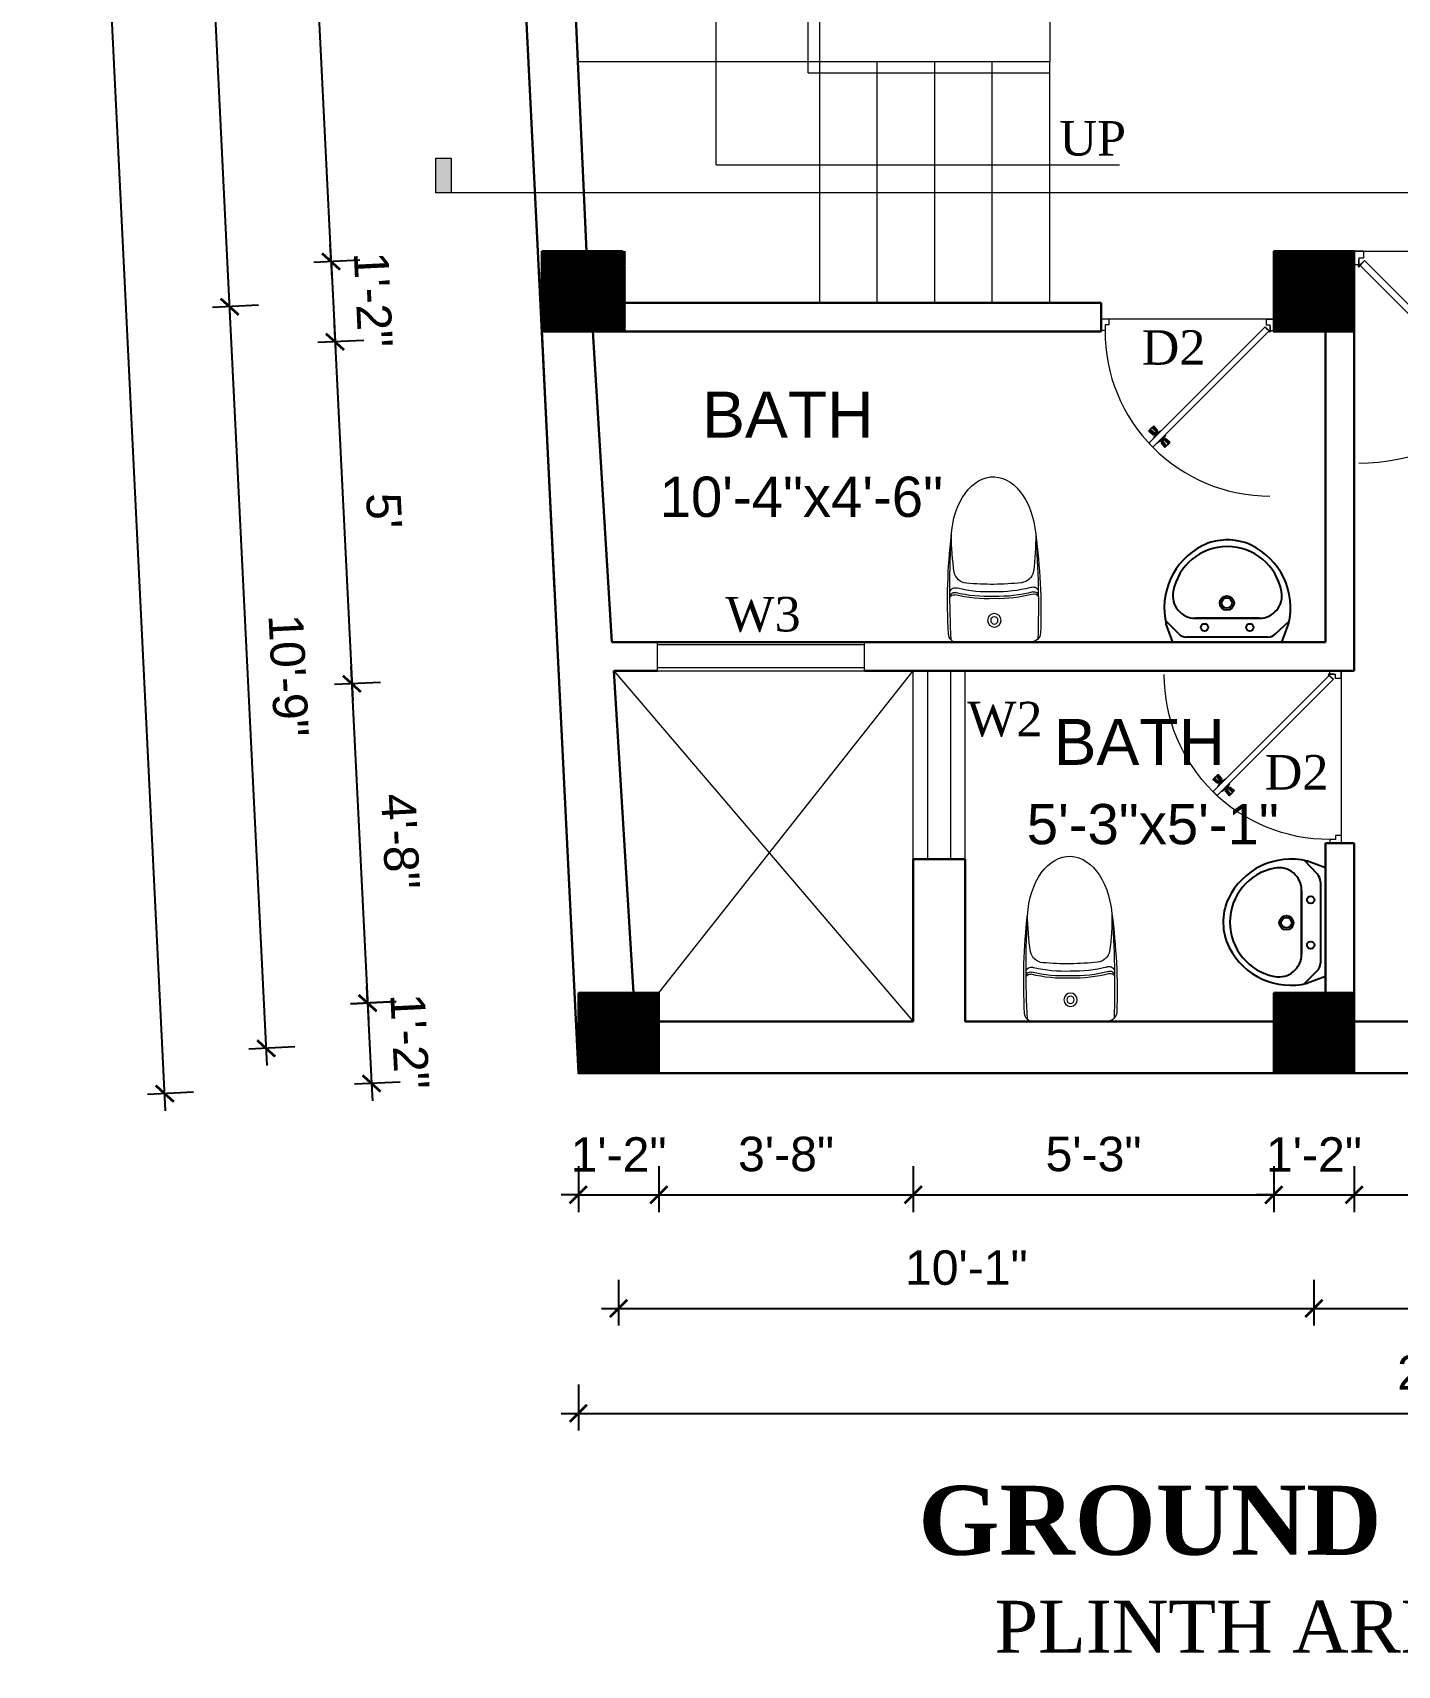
# Model space of a CAD drawing. Header units: inches. Extents: x -4737 to 13205, y 2479 to 13285.
# Drawn here: x -1151.1 to -913.8, y 10623.5 to 10907.5 of the extents above; entities that cross this region are included whole.
import ezdxf
from ezdxf.enums import TextEntityAlignment as Align

# ---------------------------------------------------------------- set-up
doc = ezdxf.new("R2010")
doc.units = ezdxf.units.IN
doc.header["$MEASUREMENT"] = 0
doc.linetypes.add('HIDDEN2', pattern=[0.1875, 0.125, -0.0625])
for name, color, linetype, lineweight in [('A-FURN', 9, 'Continuous', 5), ('Door', 205, 'Continuous', 13), ('hatch-.09', 8, 'Continuous', 9), ('Label', 7, 'Continuous', 13), ('ns_DIMS', 1, 'Continuous', 0), ('ns_DIMS @ 1', 1, 'Continuous', 0), ('ns_TEXT', 7, 'Continuous', 13), ('PUERTAS', 7, 'Continuous', 9), ('stair', 201, 'Continuous', 13), ('Text', 7, 'Continuous', 13), ('WALL', 12, 'Continuous', 30), ('wall2', 1, 'Continuous', 15), ('windoow', 4, 'Continuous', 5)]:
    doc.layers.add(name, color=color, linetype=linetype, lineweight=lineweight)
doc.layers.add('furniture', color=253, linetype='Continuous')
doc.styles.add('arial 1000', font='arial.ttf')
doc.styles.add('dim', font='arial.ttf', dxfattribs={"height": 7})
doc.styles.get("Standard").update_dxf_attribs({"font": 'arial.ttf'})
doc.styles.add('Tahoma', font='tahoma.ttf')
doc.dimstyles.new("1-8'", dxfattribs={"dimtxt": 6, "dimasz": 3, "dimexe": 3, "dimexo": 6, "dimgap": 4, "dimtad": 1, "dimdec": 0, "dimzin": 0, "dimdsep": 46, "dimlunit": 4, "dimtxsty": 'arial 1000', "dimblk": 'ARCHTICK', "dimcen": 8, "dimdle": 3, "dimclrt": 7, "dimazin": 0, "dimtfac": 1, "dimtdec": 0, "dimtix": 1, "dimtmove": 2, "dimatfit": 3, "dimfxl": 5, "dimfxlon": 1, "dimarcsym": 0})

# ---------------------------------------------------------------- blocks, each defined once
blk = doc.blocks.new('2ft6in')
at = {"layer": 'PUERTAS', "color": 2}
for p, q in [((0.84, 2.1), (21.02, 22.28)), ((21.71, 21.6), (1.47, 1.37)), ((18.33, 21.76), (18.31, 21.77)), ((21.71, 21.6), (21.02, 22.28)), ((21.18, 18.9), (21.2, 18.89)), ((0, 2), (0, 0)), ((0.6, 2), (0, 2)), ((1.33, 0), (0, 0)), ((0.6, 1.26), (0.6, 2.04)), ((0.67, 1.26), (0.6, 1.26)), ((0.67, 1.26), (0.67, 2.01)), ((0.67, 1), (0.67, 1.26)), ((1.33, 1), (0.67, 1)), ((1.31, 1.53), (0.79, 2.06)), ((1.36, 1.58), (0.81, 2.12)), ((1.36, 1.58), (1.31, 1.53)), ((1.47, 1.37), (1.31, 1.53)), ((1.33, 0), (1.33, 1)), ((28.67, 0), (28.67, 1)), ((28.67, 1), (29.33, 1)), ((28.67, 0), (30, 0)), ((29.33, 1), (29.33, 2)), ((29.33, 2), (30, 2)), ((30, 0), (30, 2))]:
    blk.add_line(p, q, dxfattribs=at)
at = {"layer": 'PUERTAS', "color": 8}
for p, q in [((18.81, 20.78), (18.04, 21.4)), ((18.86, 20.83), (18.08, 21.46)), ((18.95, 20.92), (18.2, 21.58)), ((18.44, 21.9), (18.31, 21.77)), ((19.07, 21.03), (18.34, 21.72)), ((18.44, 21.9), (18.56, 22.02)), ((18.58, 22.01), (18.56, 22.02)), ((19.3, 21.26), (18.61, 22)), ((19.42, 21.38), (18.75, 22.14)), ((19.51, 21.48), (18.88, 22.26)), ((18.91, 20.27), (19.19, 20.69)), ((19.55, 21.53), (18.93, 22.3)), ((19.13, 20.8), (19.03, 20.9)), ((19.15, 20.82), (19.05, 20.92)), ((19.09, 20.44), (19.25, 20.76)), ((19.19, 20.87), (19.1, 20.96)), ((19.25, 20.93), (19.16, 21.02)), ((19.28, 20.63), (19.32, 20.83)), ((19.4, 21.08), (19.31, 21.17)), ((19.47, 21.15), (19.38, 21.24)), ((19.43, 20.78), (19.4, 20.9)), ((19.51, 21.19), (19.42, 21.28)), ((19.55, 20.91), (19.43, 20.94)), ((19.53, 21.21), (19.44, 21.3)), ((19.7, 21.06), (19.51, 21.01)), ((19.89, 21.24), (19.58, 21.08)), ((20.07, 21.42), (19.64, 21.15)), ((20.06, 19.85), (20.25, 19.9)), ((20.21, 20), (20.33, 19.97)), ((20.33, 20.13), (20.36, 20.01)), ((20.48, 20.28), (20.44, 20.08)), ((20.5, 19.98), (20.6, 19.89)), ((20.67, 20.47), (20.51, 20.15)), ((20.85, 20.64), (20.57, 20.22)), ((20.57, 20.04), (20.66, 19.95)), ((20.61, 20.09), (20.7, 19.99)), ((20.63, 20.11), (20.72, 20.01)), ((20.81, 19.99), (21.56, 19.33)), ((20.9, 20.08), (21.68, 19.45)), ((20.95, 20.13), (21.72, 19.51)), ((19.69, 19.49), (20.12, 19.76)), ((19.87, 19.67), (20.18, 19.83)), ((20.21, 19.38), (20.83, 18.61)), ((20.23, 19.7), (20.32, 19.61)), ((20.25, 19.72), (20.34, 19.63)), ((20.25, 19.43), (20.88, 18.65)), ((20.29, 19.76), (20.38, 19.67)), ((20.34, 19.53), (21, 18.77)), ((20.36, 19.83), (20.45, 19.74)), ((20.46, 19.64), (21.14, 18.91)), ((20.69, 19.87), (21.42, 19.19)), ((21.32, 19.01), (21.2, 18.89)), ((21.32, 19.01), (21.44, 19.14)), ((21.43, 19.15), (21.44, 19.14)), ((0, 0), (30, 0))]:
    blk.add_line(p, q, dxfattribs=at)
at = {"layer": 'PUERTAS', "color": 1}
for p, q in [((18.06, 21.44), (18.48, 21.86)), ((18.74, 20.79), (18.06, 21.34)), ((18.08, 21.51), (18.45, 21.88)), ((18.11, 21.49), (18.08, 21.51)), ((18.82, 22.25), (18.45, 21.88)), ((18.9, 22.28), (18.48, 21.86)), ((18.84, 22.23), (18.82, 22.25)), ((18.83, 20.8), (19.18, 21.15)), ((18.84, 20.21), (19.1, 20.6)), ((18.85, 20.11), (18.84, 20.12)), ((18.92, 20.89), (18.93, 20.88)), ((19.54, 21.59), (18.99, 22.27)), ((19.02, 20.88), (19.24, 21.1)), ((19.12, 20.8), (19.03, 20.89)), ((19.1, 20.7), (19.11, 20.69)), ((19.1, 20.6), (19.1, 20.6)), ((19.11, 20.79), (19.33, 21.01)), ((19.54, 21.5), (19.18, 21.15)), ((19.45, 21.31), (19.24, 21.1)), ((19.55, 21.22), (19.33, 21.01)), ((19.45, 21.41), (19.45, 21.41)), ((19.54, 21.22), (19.45, 21.31)), ((19.64, 21.23), (19.64, 21.23)), ((19.74, 21.24), (19.73, 21.23)), ((20.12, 21.49), (19.74, 21.24)), ((20.21, 19.69), (20.43, 19.9)), ((20.22, 21.48), (20.22, 21.49)), ((20.65, 20.12), (20.43, 19.9)), ((20.74, 20.03), (20.52, 19.81)), ((20.93, 20.11), (20.57, 19.76)), ((20.64, 20.11), (20.73, 20.02)), ((20.66, 20.31), (20.65, 20.31)), ((20.65, 20.21), (20.65, 20.22)), ((20.91, 20.7), (20.66, 20.31)), ((20.84, 20.02), (20.83, 20.03)), ((20.91, 20.8), (20.91, 20.79)), ((21.02, 20.12), (21.7, 19.57)), ((19.53, 19.43), (19.54, 19.42)), ((19.64, 19.42), (20.02, 19.67)), ((20.02, 19.67), (20.03, 19.68)), ((20.12, 19.68), (20.12, 19.68)), ((20.22, 19.41), (20.57, 19.76)), ((20.22, 19.69), (20.31, 19.6)), ((20.22, 19.32), (20.76, 18.64)), ((20.31, 19.6), (20.52, 19.81)), ((20.31, 19.5), (20.31, 19.5)), ((20.86, 18.63), (21.28, 19.05)), ((20.91, 18.68), (20.94, 18.66)), ((20.94, 18.66), (21.31, 19.03)), ((21.7, 19.47), (21.28, 19.05)), ((21.67, 19.4), (21.31, 19.03)), ((21.65, 19.42), (21.67, 19.4))]:
    blk.add_line(p, q, dxfattribs=at)
at = {"layer": 'PUERTAS', "color": 2}
for radius in [0.129, 0.0627]:
    blk.add_circle((0.68, 2.14), radius, dxfattribs=at)
at = {"layer": 'PUERTAS', "color": 8}
blk.add_arc((0.68, 2.14), 28.65, 359.7285, 90.0333, dxfattribs=at)
at = {"layer": 'PUERTAS', "color": 1}
for centre, start, end in [((18.78, 20.84), 231.0764, 315), ((18.89, 20.16), 135, 225), ((18.94, 22.23), 38.9236, 135), ((18.97, 20.93), 225, 315), ((19.16, 20.74), 135, 219.7428), ((19.06, 20.65), 315, 39.7428), ((19.4, 21.36), 315, 45), ((19.49, 21.55), 315, 38.9236), ((19.6, 21.18), 50.2572, 135), ((19.68, 21.28), 230.2572, 315), ((20.17, 21.44), 45, 135), ((20.7, 20.26), 135, 219.7428), ((20.6, 20.17), 315, 39.7428), ((20.78, 19.98), 45, 135), ((20.87, 20.75), 315, 45), ((20.98, 20.07), 51.0764, 135), ((19.59, 19.47), 225, 315), ((20.07, 19.63), 50.2572, 135), ((20.16, 19.73), 230.2572, 315), ((20.27, 19.36), 135, 218.9236), ((20.35, 19.55), 135, 225), ((20.82, 18.68), 218.9236, 315), ((21.65, 19.52), 315, 51.0764)]:
    blk.add_arc(centre, 0.0667, start, end, dxfattribs=at)
blk = doc.blocks.new('*U33')
at = {"color": 3, "xscale": -1}
blk.add_blockref('2ft6in', (42, 0), dxfattribs=at)
blk = doc.blocks.new('3ft')
at = {"layer": 'PUERTAS', "color": 2}
for p, q in [((1.01, 2.52), (25.23, 26.74)), ((26.05, 25.92), (1.77, 1.64)), ((21.99, 26.11), (21.98, 26.13)), ((26.05, 25.92), (25.23, 26.74)), ((25.42, 22.68), (25.43, 22.67)), ((0, 2.4), (0, 0)), ((0.72, 2.4), (0, 2.4)), ((1.6, 0), (0, 0)), ((0.72, 1.52), (0.72, 2.44)), ((0.8, 1.52), (0.72, 1.52)), ((0.8, 1.52), (0.8, 2.41)), ((0.8, 1.2), (0.8, 1.52)), ((1.6, 1.2), (0.8, 1.2)), ((1.57, 1.84), (0.94, 2.47)), ((1.63, 1.89), (0.97, 2.55)), ((1.63, 1.89), (1.57, 1.84)), ((1.77, 1.64), (1.57, 1.84)), ((1.6, 0), (1.6, 1.2)), ((34.4, 0), (34.4, 1.2)), ((34.4, 1.2), (35.2, 1.2)), ((34.4, 0), (36, 0)), ((35.2, 1.2), (35.2, 2.4)), ((35.2, 2.4), (36, 2.4)), ((36, 0), (36, 2.4))]:
    blk.add_line(p, q, dxfattribs=at)
at = {"layer": 'PUERTAS', "color": 8}
for p, q in [((22.57, 24.94), (21.65, 25.68)), ((22.63, 24.99), (21.69, 25.75)), ((22.74, 25.1), (21.84, 25.9)), ((22.13, 26.28), (21.98, 26.13)), ((22.88, 25.24), (22.01, 26.06)), ((22.13, 26.28), (22.27, 26.42)), ((22.29, 26.41), (22.27, 26.42)), ((23.16, 25.52), (22.34, 26.39)), ((23.3, 25.66), (22.5, 26.56)), ((23.41, 25.77), (22.65, 26.71)), ((23.46, 25.83), (22.72, 26.75)), ((23.44, 25.45), (23.33, 25.56)), ((24.08, 25.71), (23.57, 25.38)), ((22.69, 24.32), (23.02, 24.83)), ((22.95, 24.96), (22.84, 25.07)), ((22.98, 24.99), (22.86, 25.1)), ((23.03, 25.04), (22.91, 25.15)), ((22.91, 24.53), (23.1, 24.91)), ((23.11, 25.12), (22.99, 25.23)), ((23.13, 24.76), (23.18, 24.99)), ((23.28, 25.3), (23.17, 25.41)), ((23.36, 25.37), (23.25, 25.49)), ((23.31, 24.94), (23.28, 25.08)), ((23.41, 25.43), (23.3, 25.54)), ((23.46, 25.09), (23.32, 25.13)), ((23.64, 25.27), (23.41, 25.22)), ((23.87, 25.49), (23.49, 25.3)), ((23.63, 23.38), (24.14, 23.72)), ((23.84, 23.6), (24.22, 23.79)), ((24.07, 23.82), (24.3, 23.88)), ((24.25, 24), (24.39, 23.97)), ((24.25, 23.26), (24.99, 22.34)), ((24.27, 23.64), (24.38, 23.53)), ((24.3, 23.67), (24.41, 23.56)), ((24.3, 23.32), (25.06, 22.38)), ((24.35, 23.72), (24.46, 23.61)), ((24.4, 24.15), (24.43, 24.01)), ((24.41, 23.43), (25.2, 22.53)), ((24.43, 23.8), (24.54, 23.69)), ((24.58, 24.33), (24.52, 24.1)), ((24.55, 23.57), (25.37, 22.7)), ((24.6, 23.97), (24.72, 23.86)), ((24.8, 24.56), (24.61, 24.18)), ((25.02, 24.77), (24.68, 24.26)), ((24.68, 24.05), (24.79, 23.94)), ((24.73, 24.1), (24.85, 23.99)), ((24.76, 24.13), (24.87, 24.02)), ((24.83, 23.85), (25.7, 23.03)), ((24.97, 23.99), (25.87, 23.2)), ((25.08, 24.1), (26.02, 23.34)), ((25.14, 24.15), (26.06, 23.41)), ((25.58, 22.82), (25.43, 22.67)), ((25.58, 22.82), (25.73, 22.97)), ((25.72, 22.98), (25.73, 22.97)), ((0, 0), (36, 0))]:
    blk.add_line(p, q, dxfattribs=at)
at = {"layer": 'PUERTAS', "color": 1}
for p, q in [((21.67, 25.73), (22.17, 26.23)), ((22.49, 24.95), (21.67, 25.61)), ((21.7, 25.82), (22.14, 26.26)), ((21.73, 25.79), (21.7, 25.82)), ((22.58, 26.7), (22.14, 26.26)), ((22.67, 26.73), (22.17, 26.23)), ((22.61, 26.67), (22.58, 26.7)), ((23.45, 25.91), (22.79, 26.73)), ((23.44, 25.81), (23.02, 25.38)), ((23.34, 25.58), (23.08, 25.32)), ((23.33, 25.7), (23.34, 25.69)), ((23.45, 25.46), (23.33, 25.57)), ((24.15, 25.79), (23.68, 25.48)), ((24.27, 25.78), (24.26, 25.79)), ((22.6, 24.96), (23.02, 25.38)), ((22.61, 24.25), (22.92, 24.72)), ((22.62, 24.13), (22.61, 24.14)), ((22.7, 25.07), (22.71, 25.06)), ((22.82, 25.06), (23.08, 25.32)), ((22.94, 24.95), (22.83, 25.07)), ((22.92, 24.72), (22.92, 24.72)), ((22.93, 24.94), (23.19, 25.21)), ((22.93, 24.84), (22.93, 24.83)), ((23.46, 25.47), (23.19, 25.21)), ((23.44, 23.31), (23.45, 23.3)), ((23.56, 23.3), (24.03, 23.61)), ((23.57, 25.47), (23.57, 25.47)), ((23.68, 25.48), (23.68, 25.48)), ((24.03, 23.61), (24.03, 23.62)), ((24.14, 23.62), (24.14, 23.62)), ((24.25, 23.62), (24.51, 23.89)), ((24.26, 23.29), (24.69, 23.71)), ((24.26, 23.63), (24.37, 23.52)), ((24.26, 23.18), (24.92, 22.37)), ((24.37, 23.52), (24.63, 23.77)), ((24.37, 23.4), (24.37, 23.4)), ((24.78, 24.15), (24.51, 23.89)), ((24.89, 24.03), (24.63, 23.77)), ((25.11, 24.14), (24.69, 23.71)), ((24.77, 24.14), (24.88, 24.03)), ((24.79, 24.38), (24.78, 24.37)), ((24.78, 24.26), (24.78, 24.26)), ((25.1, 24.84), (24.79, 24.38)), ((25, 24.03), (25, 24.03)), ((25.04, 22.36), (25.54, 22.86)), ((25.09, 24.96), (25.1, 24.95)), ((25.13, 22.39), (25.57, 22.83)), ((25.22, 24.14), (26.03, 23.48)), ((26.04, 23.37), (25.54, 22.86)), ((26.01, 23.27), (25.57, 22.83)), ((25.98, 23.3), (26.01, 23.27)), ((25.1, 22.42), (25.13, 22.39))]:
    blk.add_line(p, q, dxfattribs=at)
at = {"layer": 'PUERTAS', "color": 2}
for radius in [0.155, 0.0752]:
    blk.add_circle((0.82, 2.56), radius, dxfattribs=at)
at = {"layer": 'PUERTAS', "color": 8}
blk.add_arc((0.82, 2.56), 34.38, 359.7285, 90.0333, dxfattribs=at)
at = {"layer": 'PUERTAS', "color": 1}
for centre, start, end in [((22.73, 26.68), 38.9236, 135), ((23.28, 25.63), 315, 45), ((23.39, 25.86), 315, 38.9236), ((24.2, 25.73), 45, 135), ((22.54, 25.01), 231.0764, 315), ((22.67, 24.2), 135, 225), ((22.77, 25.12), 225, 315), ((22.99, 24.89), 135, 219.7428), ((22.87, 24.78), 315, 39.7428), ((23.51, 23.36), 225, 315), ((23.51, 25.41), 50.2572, 135), ((23.62, 25.53), 230.2572, 315), ((24.09, 23.56), 50.2572, 135), ((24.2, 23.68), 230.2572, 315), ((24.32, 23.23), 135, 218.9236), ((24.42, 23.46), 135, 225), ((24.84, 24.31), 135, 219.7428), ((24.72, 24.21), 315, 39.7428), ((24.94, 23.98), 45, 135), ((25.04, 24.89), 315, 45), ((25.17, 24.08), 51.0764, 135), ((25.98, 23.42), 315, 51.0764), ((24.98, 22.42), 218.9236, 315)]:
    blk.add_arc(centre, 0.08, start, end, dxfattribs=at)
blk = doc.blocks.new('*U36')
at = {"color": 3}
blk.add_blockref('3ft', (0, 0), dxfattribs=at)
blk = doc.blocks.new('A$C2BC6131C')
at = {"layer": 'A-FURN', "color": 8}
for p in [(0, 163.5), (0, -163.5)]:
    blk.add_line(p, (0, 0), dxfattribs=at)
for radius in [29.6, 16.1]:
    blk.add_circle((95.9, 0), radius, dxfattribs=at)
for centre, radius, start, end in [((40, 163.5), 40, 92.59988, 180), ((197, -4116.4), 4311.6, 86.30057, 92.47118), ((155.1, -2371.3), 2577.4, 82.86641, 92.59988), ((793.4, 23.7), 602, 165.61847, 182.25332), ((201.9, 176.4), 18.8, 342.35932, 95.93155), ((192.7, 178.4), 18.2, 343.38126, 66.47238), ((793.4, 23.7), 592, 165.61847, 182.25332), ((773.9, 23.7), 552, 165.61847, 182.45753), ((217.8, 172), 24.1, 332.20328, 71.94045), ((320.7, 115.7), 60, 100.47011, 174.60795), ((468.5, -913.5), 1099.7, 89.65189, 98.29697), ((1633.1, -8.2), 1378.2, 174.60795, 179.65911), ((1633.1, 8.2), 1378.2, 180.34089, 185.39205), ((793.4, -23.7), 602, 177.74668, 194.38153), ((793.4, -23.7), 592, 177.74668, 194.38153), ((773.9, -23.7), 552, 177.54247, 194.38153), ((320.7, -115.7), 60, 185.39205, 259.52989), ((40, -163.5), 40, 180, 267.40012), ((197, 4116.4), 4311.6, 267.52882, 273.69943), ((155.1, 2371.3), 2577.4, 267.40012, 277.13359), ((201.9, -176.4), 18.8, 264.06845, 17.64068), ((192.7, -178.4), 18.2, 293.52762, 16.61874), ((217.8, -172), 24.1, 288.05955, 27.79672), ((468.5, 913.5), 1099.7, 261.70303, 270.34811)]:
    blk.add_arc(centre, radius, start, end, dxfattribs=at)
blk.add_ellipse((440.7, 0), major_axis=(-289.3, 0), ratio=0.648116, start_param=1.570796, end_param=4.592942, dxfattribs=at)
blk = doc.blocks.new('A$C2C8E2855')
at = {"color": 3}
for p, q in [((49.5, -117.7), (20, -196.2)), ((530.2, -117.7), (49.5, -117.7)), ((52.4, -117.7), (529.2, -117.7)), ((110.9, -140.2), (470.9, -140.2)), ((530.2, -117.7), (559.7, -196.2)), ((76.7, -153.7), (18.7, -208.2)), ((506.5, -155.1), (563.4, -212.8)), ((149.1, -222.9), (431, -222.9)), ((431, -222.9), (149.1, -222.9))]:
    blk.add_line(p, q, dxfattribs=at)
for centre, radius in [((190.8, -182.7), 16.3), ((390.8, -182.7), 16.3), ((292.2, -290.1), 31.6), ((292.2, -290.1), 23)]:
    blk.add_circle(centre, radius, dxfattribs=at)
for centre, radius, start, end in [((110.9, -190.2), 50, 90, 133.18096), ((470.9, -190.2), 50, 44.56072, 90), ((318.3, -269.6), 307.1, 166.17513, 244.72963), ((261.4, -269.6), 307.1, 297.06391, 13.82487), ((149.1, -322.9), 100, 90, 190.56023), ((431, -322.9), 100, 349.43977, 90), ((290.1, -296.6), 243.4, 190.56023, 349.43977), ((289.7, -319.1), 250.2, 245.80711, 296.46282), ((318.3, -269.6), 307.1, 266.58899, 266.59358)]:
    blk.add_arc(centre, radius, start, end, dxfattribs=at)
at = {"color": 3, "width": 0.8, "flags": 9}
for tag in ['XSIZE', 'YSIZE']:
    blk.add_attdef(tag, (289.9, -117.7), '', height=0.5, dxfattribs=at)
blk = doc.blocks.new('*U32')
at = {"color": 3}
blk.add_blockref('2ft6in', (0, 0), dxfattribs=at)
blk = doc.blocks.new('_ArchTick')
at = {"color": 0, "const_width": 0.15}
blk.add_lwpolyline([(-0.5, -0.5), (0.5, 0.5)], dxfattribs=at)
blk = doc.blocks.new('*D1390')
at = {"layer": 'Defpoints', "color": 0, "transparency": 16777216}
for p in [(-1056.2, 10726.48), (-1042.2, 10726.48), (-1042.2, 10705.34)]:
    blk.add_point(p, dxfattribs=at)
at = {"layer": 'ns_DIMS', "color": 0, "lineweight": -2, "transparency": 16777216}
for p, q in [((-1056.2, 10710.34), (-1056.2, 10702.34)), ((-1042.2, 10710.34), (-1042.2, 10702.34)), ((-1056.2, 10705.34), (-1059.2, 10705.34)), ((-1056.2, 10705.34), (-1042.2, 10705.34)), ((-1042.2, 10705.34), (-1039.2, 10705.34))]:
    blk.add_line(p, q, dxfattribs=at)
at = {"layer": 'ns_DIMS', "color": 0, "lineweight": -2, "transparency": 16777216, "xscale": 3, "yscale": 3, "zscale": 3}
blk.add_blockref('_ArchTick', (-1056.2, 10705.34), dxfattribs=at)
at = {"layer": 'ns_DIMS', "color": 0, "lineweight": -2, "transparency": 16777216, "xscale": 3, "yscale": 3, "zscale": 3, "rotation": 180}
blk.add_blockref('_ArchTick', (-1042.2, 10705.34), dxfattribs=at)
at = {"layer": 'ns_DIMS', "color": 7, "transparency": 16777216, "insert": (-1049.2, 10712.35), "char_height": 6, "attachment_point": 5, "style": 'arial 1000'}
blk.add_mtext('1\'-2"', dxfattribs=at)
blk = doc.blocks.new('*D1391')
at = {"layer": 'Defpoints', "color": 0, "transparency": 16777216}
for p in [(-1042.2, 10726.48), (-997.96, 10726.48), (-997.96, 10705.34)]:
    blk.add_point(p, dxfattribs=at)
at = {"layer": 'ns_DIMS', "color": 0, "lineweight": -2, "transparency": 16777216}
for p, q in [((-1042.2, 10710.34), (-1042.2, 10702.34)), ((-997.96, 10710.34), (-997.96, 10702.34)), ((-1045.2, 10705.34), (-994.96, 10705.34))]:
    blk.add_line(p, q, dxfattribs=at)
at = {"layer": 'ns_DIMS', "color": 0, "lineweight": -2, "transparency": 16777216, "xscale": 3, "yscale": 3, "zscale": 3, "rotation": 180}
blk.add_blockref('_ArchTick', (-1042.2, 10705.34), dxfattribs=at)
at = {"layer": 'ns_DIMS', "color": 0, "lineweight": -2, "transparency": 16777216, "xscale": 3, "yscale": 3, "zscale": 3}
blk.add_blockref('_ArchTick', (-997.96, 10705.34), dxfattribs=at)
at = {"layer": 'ns_DIMS', "color": 7, "transparency": 16777216, "insert": (-1020.08, 10712.4), "char_height": 6, "attachment_point": 5, "style": 'arial 1000'}
blk.add_mtext('3\'-8"', dxfattribs=at)
blk = doc.blocks.new('*D1392')
at = {"layer": 'Defpoints', "color": 0, "transparency": 16777216}
for p in [(-997.96, 10726.48), (-935.29, 10726.48), (-935.29, 10705.34)]:
    blk.add_point(p, dxfattribs=at)
at = {"layer": 'ns_DIMS', "color": 0, "lineweight": -2, "transparency": 16777216}
for p, q in [((-997.96, 10710.34), (-997.96, 10702.34)), ((-935.29, 10710.34), (-935.29, 10702.34)), ((-1000.96, 10705.34), (-932.29, 10705.34))]:
    blk.add_line(p, q, dxfattribs=at)
at = {"layer": 'ns_DIMS', "color": 0, "lineweight": -2, "transparency": 16777216, "xscale": 3, "yscale": 3, "zscale": 3, "rotation": 180}
blk.add_blockref('_ArchTick', (-997.96, 10705.34), dxfattribs=at)
at = {"layer": 'ns_DIMS', "color": 0, "lineweight": -2, "transparency": 16777216, "xscale": 3, "yscale": 3, "zscale": 3}
blk.add_blockref('_ArchTick', (-935.29, 10705.34), dxfattribs=at)
at = {"layer": 'ns_DIMS', "color": 7, "transparency": 16777216, "insert": (-966.62, 10712.4), "char_height": 6, "attachment_point": 5, "style": 'arial 1000'}
blk.add_mtext('5\'-3"', dxfattribs=at)
blk = doc.blocks.new('*D1300')
at = {"layer": 'Defpoints', "color": 0, "transparency": 16777216}
for p in [(-935.29, 10726.48), (-921.29, 10726.48), (-921.29, 10705.34)]:
    blk.add_point(p, dxfattribs=at)
at = {"layer": 'ns_DIMS', "color": 0, "lineweight": -2, "transparency": 16777216}
for p, q in [((-935.29, 10710.34), (-935.29, 10702.34)), ((-921.29, 10710.34), (-921.29, 10702.34)), ((-935.29, 10705.34), (-938.29, 10705.34)), ((-935.29, 10705.34), (-921.29, 10705.34)), ((-921.29, 10705.34), (-918.29, 10705.34))]:
    blk.add_line(p, q, dxfattribs=at)
at = {"layer": 'ns_DIMS', "color": 0, "lineweight": -2, "transparency": 16777216, "xscale": 3, "yscale": 3, "zscale": 3}
blk.add_blockref('_ArchTick', (-935.29, 10705.34), dxfattribs=at)
at = {"layer": 'ns_DIMS', "color": 0, "lineweight": -2, "transparency": 16777216, "xscale": 3, "yscale": 3, "zscale": 3, "rotation": 180}
blk.add_blockref('_ArchTick', (-921.29, 10705.34), dxfattribs=at)
at = {"layer": 'ns_DIMS', "color": 7, "transparency": 16777216, "insert": (-928.29, 10712.35), "char_height": 6, "attachment_point": 5, "style": 'arial 1000'}
blk.add_mtext('1\'-2"', dxfattribs=at)
blk = doc.blocks.new('*D1393')
at = {"layer": 'Defpoints', "color": 0, "transparency": 16777216}
for p in [(-921.29, 10726.48), (-759.43, 10726.48), (-759.43, 10705.34)]:
    blk.add_point(p, dxfattribs=at)
at = {"layer": 'ns_DIMS', "color": 0, "lineweight": -2, "transparency": 16777216}
for p, q in [((-921.29, 10710.34), (-921.29, 10702.34)), ((-759.43, 10710.34), (-759.43, 10702.34)), ((-924.29, 10705.34), (-756.43, 10705.34))]:
    blk.add_line(p, q, dxfattribs=at)
at = {"layer": 'ns_DIMS', "color": 0, "lineweight": -2, "transparency": 16777216, "xscale": 3, "yscale": 3, "zscale": 3, "rotation": 180}
blk.add_blockref('_ArchTick', (-921.29, 10705.34), dxfattribs=at)
at = {"layer": 'ns_DIMS', "color": 0, "lineweight": -2, "transparency": 16777216, "xscale": 3, "yscale": 3, "zscale": 3}
blk.add_blockref('_ArchTick', (-759.43, 10705.34), dxfattribs=at)
at = {"layer": 'ns_DIMS', "color": 7, "transparency": 16777216, "insert": (-840.36, 10712.4), "char_height": 6, "attachment_point": 5, "style": 'arial 1000'}
blk.add_mtext('13\'-6"', dxfattribs=at)
blk = doc.blocks.new('*D1395')
at = {"layer": 'Defpoints', "color": 0, "transparency": 16777216}
for p in [(-1049.2, 10726.48), (-928.29, 10726.48), (-928.29, 10685.58)]:
    blk.add_point(p, dxfattribs=at)
at = {"layer": 'ns_DIMS', "color": 0, "lineweight": -2, "transparency": 16777216}
for p, q in [((-1049.2, 10690.58), (-1049.2, 10682.58)), ((-928.29, 10690.58), (-928.29, 10682.58)), ((-1052.2, 10685.58), (-925.29, 10685.58))]:
    blk.add_line(p, q, dxfattribs=at)
at = {"layer": 'ns_DIMS', "color": 0, "lineweight": -2, "transparency": 16777216, "xscale": 3, "yscale": 3, "zscale": 3, "rotation": 180}
blk.add_blockref('_ArchTick', (-1049.2, 10685.58), dxfattribs=at)
at = {"layer": 'ns_DIMS', "color": 0, "lineweight": -2, "transparency": 16777216, "xscale": 3, "yscale": 3, "zscale": 3}
blk.add_blockref('_ArchTick', (-928.29, 10685.58), dxfattribs=at)
at = {"layer": 'ns_DIMS', "color": 7, "transparency": 16777216, "insert": (-988.74, 10692.64), "char_height": 6, "attachment_point": 5, "style": 'arial 1000'}
blk.add_mtext('10\'-1"', dxfattribs=at)
blk = doc.blocks.new('*D1396')
at = {"layer": 'Defpoints', "color": 0, "transparency": 16777216}
for p in [(-928.29, 10726.48), (-750.74, 10726.48), (-750.74, 10685.58)]:
    blk.add_point(p, dxfattribs=at)
at = {"layer": 'ns_DIMS', "color": 0, "lineweight": -2, "transparency": 16777216}
for p, q in [((-928.29, 10690.58), (-928.29, 10682.58)), ((-750.74, 10690.58), (-750.74, 10682.58)), ((-931.29, 10685.58), (-747.74, 10685.58))]:
    blk.add_line(p, q, dxfattribs=at)
at = {"layer": 'ns_DIMS', "color": 0, "lineweight": -2, "transparency": 16777216, "xscale": 3, "yscale": 3, "zscale": 3, "rotation": 180}
blk.add_blockref('_ArchTick', (-928.29, 10685.58), dxfattribs=at)
at = {"layer": 'ns_DIMS', "color": 0, "lineweight": -2, "transparency": 16777216, "xscale": 3, "yscale": 3, "zscale": 3}
blk.add_blockref('_ArchTick', (-750.74, 10685.58), dxfattribs=at)
at = {"layer": 'ns_DIMS', "color": 7, "transparency": 16777216, "insert": (-839.52, 10692.64), "char_height": 6, "attachment_point": 5, "style": 'arial 1000'}
blk.add_mtext('14\'-10"', dxfattribs=at)
blk = doc.blocks.new('*D1301')
at = {"layer": 'Defpoints', "color": 0, "transparency": 16777216}
for p in [(-1056.2, 10726.48), (-745.43, 10726.48), (-745.43, 10667.32)]:
    blk.add_point(p, dxfattribs=at)
at = {"layer": 'ns_DIMS', "color": 0, "lineweight": -2, "transparency": 16777216}
for p, q in [((-1056.2, 10672.32), (-1056.2, 10664.32)), ((-745.43, 10672.32), (-745.43, 10664.32)), ((-1059.2, 10667.32), (-742.43, 10667.32))]:
    blk.add_line(p, q, dxfattribs=at)
at = {"layer": 'ns_DIMS', "color": 0, "lineweight": -2, "transparency": 16777216, "xscale": 3, "yscale": 3, "zscale": 3, "rotation": 180}
blk.add_blockref('_ArchTick', (-1056.2, 10667.32), dxfattribs=at)
at = {"layer": 'ns_DIMS', "color": 0, "lineweight": -2, "transparency": 16777216, "xscale": 3, "yscale": 3, "zscale": 3}
blk.add_blockref('_ArchTick', (-745.43, 10667.32), dxfattribs=at)
at = {"layer": 'ns_DIMS', "color": 7, "transparency": 16777216, "insert": (-900.81, 10674.38), "char_height": 6, "attachment_point": 5, "style": 'arial 1000'}
blk.add_mtext('25\'-11"', dxfattribs=at)
blk = doc.blocks.new('*U53')
h = blk.add_hatch(color=256)
edge = h.paths.add_edge_path()
edge.add_line((-0.3125, 0), (-0.4419, 0))
edge.add_line((-0.4419, 0), (0, 0.4419))
edge.add_line((0, 0.4419), (0.4419, 0))
edge.add_line((0.4419, 0), (0.3125, 0))
edge.add_arc((0, 0), 0.3125, 360, 540)
blk.add_hatch(color=256).paths.add_polyline_path([(-7.7473, 0.125), (-7.6914, 0.125), (-7.6914, 0), (-7.7473, 0)])
at = {"linetype": 'HIDDEN2', "ltscale": 100}
blk.add_line((-0.3125, 0), (-7.7473, 0), dxfattribs=at)
blk.add_line((-0.3125, 0), (0.3125, 0))
blk.add_lwpolyline([(-0.3125, 0), (-0.4419, 0), (0, 0.4419), (0.4419, 0), (0.3125, 0, 1)], format="xyb", close=True)
blk.add_lwpolyline([(-7.7473, 0.125), (-7.6914, 0.125), (-7.6914, 0), (-7.7473, 0)], close=True)
blk.add_circle((0, 0), 0.3125)
at = {"style": 'Tahoma', "flags": 8}
blk.add_attdef('VIEWNUMBER', text='', height=0.125, dxfattribs=at).set_placement((0, 0), align=Align.BOTTOM_CENTER)
blk.add_attdef('SHEETNUMBER', text='', height=0.125, dxfattribs=at).set_placement((0, -0.0625), align=Align.TOP_CENTER)
blk = doc.blocks.new('*D1421')
at = {"layer": 'Defpoints', "color": 0, "transparency": 16777216}
for p in [(-1068.96, 10985.48), (-1062.55, 10869.48), (-1099.2, 10867.67)]:
    blk.add_point(p, dxfattribs=at)
at = {"layer": 'ns_DIMS', "color": 0, "lineweight": -2, "transparency": 16777216}
for p, q in [((-1105.06, 10986.7), (-1099.05, 10864.67)), ((-1099.92, 10983.95), (-1107.91, 10983.56)), ((-1094.2, 10867.92), (-1102.19, 10867.52))]:
    blk.add_line(p, q, dxfattribs=at)
at = {"layer": 'ns_DIMS', "color": 0, "lineweight": -2, "transparency": 16777216, "xscale": 3, "yscale": 3, "zscale": 3}
for p, rotation in [((-1104.91, 10983.7), 92.82029601864663), ((-1099.2, 10867.67), 272.8202960186466)]:
    blk.add_blockref('_ArchTick', p, dxfattribs=dict(at, rotation=rotation))
at = {"layer": 'ns_DIMS', "color": 7, "transparency": 16777216, "insert": (-1095, 10926.04), "char_height": 6, "attachment_point": 5, "rotation": 272.8203, "style": 'arial 1000'}
blk.add_mtext('9\'-8"', dxfattribs=at)
blk = doc.blocks.new('*D1422')
at = {"layer": 'Defpoints', "color": 0, "transparency": 16777216}
for p in [(-1062.55, 10869.48), (-1098.51, 10853.7), (-1062.55, 10855.48)]:
    blk.add_point(p, dxfattribs=at)
at = {"layer": 'ns_DIMS', "color": 0, "lineweight": -2, "transparency": 16777216}
for p, q in [((-1099.2, 10867.67), (-1099.34, 10870.67)), ((-1094.2, 10867.92), (-1102.19, 10867.52)), ((-1099.2, 10867.67), (-1098.51, 10853.7)), ((-1093.51, 10853.95), (-1101.5, 10853.56)), ((-1098.51, 10853.7), (-1098.36, 10850.71))]:
    blk.add_line(p, q, dxfattribs=at)
at = {"layer": 'ns_DIMS', "color": 0, "lineweight": -2, "transparency": 16777216, "xscale": 3, "yscale": 3, "zscale": 3}
for p, rotation in [((-1099.2, 10867.67), 272.8202960186466), ((-1098.51, 10853.7), 92.82029601864663)]:
    blk.add_blockref('_ArchTick', p, dxfattribs=dict(at, rotation=rotation))
at = {"layer": 'ns_DIMS', "color": 7, "transparency": 16777216, "insert": (-1091.85, 10861.03), "char_height": 6, "attachment_point": 5, "rotation": 272.8203, "style": 'arial 1000'}
blk.add_mtext('1\'-2"', dxfattribs=at)
blk = doc.blocks.new('*D1423')
at = {"layer": 'Defpoints', "color": 0, "transparency": 16777216}
for p in [(-1062.55, 10855.48), (-1095.58, 10794.22), (-1050.04, 10796.47)]:
    blk.add_point(p, dxfattribs=at)
at = {"layer": 'ns_DIMS', "color": 0, "lineweight": -2, "transparency": 16777216}
for p, q in [((-1098.66, 10856.7), (-1095.43, 10791.23)), ((-1093.51, 10853.95), (-1101.5, 10853.56)), ((-1090.58, 10794.47), (-1098.57, 10794.08))]:
    blk.add_line(p, q, dxfattribs=at)
at = {"layer": 'ns_DIMS', "color": 0, "lineweight": -2, "transparency": 16777216, "xscale": 3, "yscale": 3, "zscale": 3}
for p, rotation in [((-1098.51, 10853.7), 92.82029601864663), ((-1095.58, 10794.22), 272.8202960186466)]:
    blk.add_blockref('_ArchTick', p, dxfattribs=dict(at, rotation=rotation))
at = {"layer": 'ns_DIMS', "color": 7, "transparency": 16777216, "insert": (-1090, 10824.31), "char_height": 6, "attachment_point": 5, "rotation": 272.8203, "style": 'arial 1000'}
blk.add_mtext("5'", dxfattribs=at)
blk = doc.blocks.new('*D1424')
at = {"layer": 'Defpoints', "color": 0, "transparency": 16777216}
for p in [(-1056.2, 10740.48), (-1056.2, 10726.48), (-1092.15, 10724.7)]:
    blk.add_point(p, dxfattribs=at)
at = {"layer": 'ns_DIMS', "color": 0, "lineweight": -2, "transparency": 16777216}
for p, q in [((-1092.84, 10738.67), (-1092.99, 10741.67)), ((-1087.85, 10738.92), (-1095.84, 10738.52)), ((-1092.84, 10738.67), (-1092.15, 10724.7)), ((-1087.16, 10724.95), (-1095.15, 10724.56)), ((-1092.15, 10724.7), (-1092.01, 10721.71))]:
    blk.add_line(p, q, dxfattribs=at)
at = {"layer": 'ns_DIMS', "color": 0, "lineweight": -2, "transparency": 16777216, "xscale": 3, "yscale": 3, "zscale": 3}
for p, rotation in [((-1092.84, 10738.67), 272.8202960186466), ((-1092.15, 10724.7), 92.82029601864663)]:
    blk.add_blockref('_ArchTick', p, dxfattribs=dict(at, rotation=rotation))
at = {"layer": 'ns_DIMS', "color": 7, "transparency": 16777216, "insert": (-1085.49, 10732.03), "char_height": 6, "attachment_point": 5, "rotation": 272.8203, "style": 'arial 1000'}
blk.add_mtext('1\'-2"', dxfattribs=at)
blk = doc.blocks.new('*D1425')
at = {"layer": 'Defpoints', "color": 0, "transparency": 16777216}
for p in [(-1050.04, 10796.47), (-1056.89, 10740.48), (-1092.84, 10738.7)]:
    blk.add_point(p, dxfattribs=at)
at = {"layer": 'ns_DIMS', "color": 0, "lineweight": -2, "transparency": 16777216}
for p, q in [((-1095.73, 10797.22), (-1092.7, 10735.71)), ((-1090.58, 10794.47), (-1098.57, 10794.08)), ((-1087.85, 10738.95), (-1095.84, 10738.56))]:
    blk.add_line(p, q, dxfattribs=at)
at = {"layer": 'ns_DIMS', "color": 0, "lineweight": -2, "transparency": 16777216, "xscale": 3, "yscale": 3, "zscale": 3}
for p, rotation in [((-1095.58, 10794.22), 92.82029601864663), ((-1092.84, 10738.7), 272.8202960186466)]:
    blk.add_blockref('_ArchTick', p, dxfattribs=dict(at, rotation=rotation))
at = {"layer": 'ns_DIMS', "color": 7, "transparency": 16777216, "insert": (-1087.16, 10766.81), "char_height": 6, "attachment_point": 5, "rotation": 272.8203, "style": 'arial 1000'}
blk.add_mtext('4\'-8"', dxfattribs=at)
blk = doc.blocks.new('*D1426')
at = {"layer": 'Defpoints', "color": 0, "transparency": 16777216}
for p in [(-1062.55, 10862.48), (-1116.83, 10859.8), (-1056.2, 10733.48)]:
    blk.add_point(p, dxfattribs=at)
at = {"layer": 'ns_DIMS', "color": 0, "lineweight": -2, "transparency": 16777216}
for p, q in [((-1110.33, 10727.81), (-1116.98, 10862.8)), ((-1111.84, 10860.05), (-1119.83, 10859.65)), ((-1105.48, 10731.05), (-1113.47, 10730.65))]:
    blk.add_line(p, q, dxfattribs=at)
at = {"layer": 'ns_DIMS', "color": 0, "lineweight": -2, "transparency": 16777216, "xscale": 3, "yscale": 3, "zscale": 3}
for p, rotation in [((-1116.83, 10859.8), 92.82029601863742), ((-1110.48, 10730.8), 272.8202960186374)]:
    blk.add_blockref('_ArchTick', p, dxfattribs=dict(at, rotation=rotation))
at = {"layer": 'ns_DIMS', "color": 7, "transparency": 16777216, "insert": (-1106.6, 10795.65), "char_height": 6, "attachment_point": 5, "rotation": 272.8203, "style": 'arial 1000'}
blk.add_mtext('10\'-9"', dxfattribs=at)
blk = doc.blocks.new('*D1427')
at = {"layer": 'Defpoints', "color": 0, "transparency": 16777216}
for p in [(-1076.17, 11131.98), (-1148.09, 11128.44), (-1056.2, 10726.48)]:
    blk.add_point(p, dxfattribs=at)
at = {"layer": 'ns_DIMS', "color": 0, "lineweight": -2, "transparency": 16777216}
for p, q in [((-1127.96, 10719.94), (-1148.23, 11131.44)), ((-1143.09, 11128.69), (-1151.08, 11128.29)), ((-1123.12, 10723.18), (-1131.11, 10722.79))]:
    blk.add_line(p, q, dxfattribs=at)
at = {"layer": 'ns_DIMS', "color": 0, "lineweight": -2, "transparency": 16777216, "xscale": 3, "yscale": 3, "zscale": 3}
for p, rotation in [((-1148.09, 11128.44), 92.82029601863792), ((-1128.11, 10722.93), 272.8202960186379)]:
    blk.add_blockref('_ArchTick', p, dxfattribs=dict(at, rotation=rotation))
at = {"layer": 'ns_DIMS', "color": 7, "transparency": 16777216, "insert": (-1131.04, 10926.04), "char_height": 6, "attachment_point": 5, "rotation": 272.8203, "style": 'arial 1000'}
blk.add_mtext('33\'-10"', dxfattribs=at)
blk = doc.blocks.new('*D1428')
at = {"layer": 'Defpoints', "color": 0, "transparency": 16777216}
for p in [(-1068.96, 10992.48), (-1123.23, 10989.8), (-1062.55, 10862.48)]:
    blk.add_point(p, dxfattribs=at)
at = {"layer": 'ns_DIMS', "color": 0, "lineweight": -2, "transparency": 16777216}
for p, q in [((-1116.68, 10856.81), (-1123.38, 10992.8)), ((-1118.24, 10990.05), (-1126.23, 10989.65)), ((-1111.84, 10860.05), (-1119.83, 10859.65))]:
    blk.add_line(p, q, dxfattribs=at)
at = {"layer": 'ns_DIMS', "color": 0, "lineweight": -2, "transparency": 16777216, "xscale": 3, "yscale": 3, "zscale": 3}
for p, rotation in [((-1123.23, 10989.8), 92.82029601864667), ((-1116.83, 10859.8), 272.8202960186467)]:
    blk.add_blockref('_ArchTick', p, dxfattribs=dict(at, rotation=rotation))
at = {"layer": 'ns_DIMS', "color": 7, "transparency": 16777216, "insert": (-1112.98, 10925.15), "char_height": 6, "attachment_point": 5, "rotation": 272.8203, "style": 'arial 1000'}
blk.add_mtext('10\'-10"', dxfattribs=at)

msp = doc.modelspace()

# ---------------------------------------------------------------- hatches: boundary and pattern name
at = {"layer": 'hatch-.09'}
h = msp.add_hatch(dxfattribs=at)
h.set_pattern_fill('ANSI31', color=256)
h.set_pattern_definition([(45, (-16494.39864, 10579.33713), (-0.0883883476, 0.0883883476), [])])
h.paths.add_polyline_path([(-1048.01, 10869.48), (-1062.55, 10869.48), (-1062.55, 10855.48), (-1048.01, 10855.48)])
h = msp.add_hatch(dxfattribs=at)
h.set_pattern_fill('ANSI31', color=256)
h.set_pattern_definition([(45, (-16367.67833, 10579.33713), (-0.0883883476, 0.0883883476), [])])
h.paths.add_polyline_path([(-921.29, 10869.48), (-935.29, 10869.48), (-935.29, 10855.48), (-921.29, 10855.48)])
h = msp.add_hatch(dxfattribs=at)
h.set_pattern_fill('ANSI31', color=256)
h.set_pattern_definition([(45, (-16488.58558, 10450.33713), (-0.0883883476, 0.0883883476), [])])
h.paths.add_polyline_path([(-1042.2, 10740.48), (-1056.2, 10740.48), (-1056.2, 10726.48), (-1042.2, 10726.48)])
h = msp.add_hatch(dxfattribs=at)
h.set_pattern_fill('ANSI31', color=256)
h.set_pattern_definition([(45, (-16367.67833, 10450.33713), (-0.0883883476, 0.0883883476), [])])
h.paths.add_polyline_path([(-921.29, 10740.48), (-935.29, 10740.48), (-935.29, 10726.48), (-921.29, 10726.48)])

# ---------------------------------------------------------------- linework, layer by layer
at = {"layer": 'Door'}
msp.add_line((-974.23, 10952.48), (-974.23, 10902.48), dxfattribs=at)
at = {"layer": 'ns_DIMS'}
for q in [(-1032.23, 10970.48), (-962.13, 10884.48)]:
    msp.add_line((-1032.23, 10884.48), q, dxfattribs=at)
at = {"layer": 'stair', "linetype": 'ByBlock', "ltscale": 5}
for p, q in [((-1014.23, 10860.48), (-1014.23, 10994.48)), ((-1016.23, 10900.48), (-1016.23, 10954.48)), ((-1056.28, 10902.48), (-974.23, 10902.48)), ((-1004.23, 10860.48), (-1004.23, 10902.48)), ((-994.23, 10860.48), (-994.23, 10902.48)), ((-984.23, 10860.48), (-984.23, 10902.48)), ((-974.23, 10860.48), (-974.23, 10902.48)), ((-1016.23, 10900.48), (-974.23, 10900.48))]:
    msp.add_line(p, q, dxfattribs=at)
at = {"layer": 'WALL'}
for p, q in [((-1056.2, 10726.48), (-1076.17, 11131.98)), ((-1054.81, 10869.48), (-1060.02, 10986.48)), ((-1063.09, 10866.48), (-1060.33, 10810.44)), ((-1054.35, 10866.95), (-1050.35, 10801.48)), ((-1049.09, 10860.48), (-965.29, 10860.48)), ((-965.31, 10855.48), (-965.31, 10860.48)), ((-965.31, 10855.48), (-1049.34, 10855.48)), ((-926.29, 10801.48), (-926.29, 10855.48)), ((-921.29, 10796.48), (-921.29, 10855.48)), ((-1050.35, 10801.48), (-1042.43, 10801.48)), ((-965.31, 10801.48), (-1049.34, 10801.48)), ((-1006.43, 10801.48), (-926.29, 10801.48)), ((-1050.04, 10796.47), (-1042.43, 10796.48)), ((-1050.04, 10796.47), (-1046.62, 10740.48)), ((-1006.43, 10796.48), (-997.96, 10796.48)), ((-997.96, 10796.48), (-921.29, 10796.48)), ((-926.29, 10766.48), (-926.29, 10740.48)), ((-921.29, 10766.48), (-926.29, 10766.48)), ((-921.29, 10766.48), (-921.29, 10740.48)), ((-997.96, 10763.69), (-997.96, 10735.48)), ((-997.96, 10763.69), (-988.96, 10763.69)), ((-988.96, 10763.69), (-988.96, 10735.48)), ((-1042.2, 10735.48), (-997.96, 10735.48)), ((-988.96, 10735.48), (-935.29, 10735.48)), ((-988.93, 10735.48), (-935.29, 10735.48)), ((-923.54, 10735.48), (-763.93, 10735.48)), ((-923.54, 10735.48), (-759.43, 10735.48)), ((-686.97, 10726.48), (-1056.2, 10726.48)), ((-997.96, 10726.48), (-750.74, 10726.48))]:
    msp.add_line(p, q, dxfattribs=at)
for points in [[(-1062.55, 10869.48), (-1048.55, 10869.48), (-1048.55, 10855.48), (-1062.55, 10855.48)], [(-935.29, 10869.48), (-921.29, 10869.48), (-921.29, 10855.48), (-935.29, 10855.48)], [(-1056.2, 10740.48), (-1042.2, 10740.48), (-1042.2, 10726.48), (-1056.2, 10726.48)], [(-935.29, 10740.48), (-921.29, 10740.48), (-921.29, 10726.48), (-935.29, 10726.48)]]:
    msp.add_lwpolyline(points, close=True, dxfattribs=at)
at = {"layer": 'wall2'}
for p, q in [((-1042.43, 10796.48), (-1042.43, 10801.48)), ((-1042.43, 10801.48), (-1006.43, 10801.48)), ((-1006.43, 10796.48), (-1006.43, 10801.48)), ((-1006.43, 10796.98), (-1042.43, 10796.98)), ((-1050.04, 10796.47), (-997.96, 10735.48)), ((-1042.43, 10796.48), (-1006.43, 10796.48)), ((-1042.2, 10740.48), (-997.96, 10796.48)), ((-997.96, 10763.69), (-997.96, 10796.48)), ((-988.96, 10763.69), (-988.96, 10796.48)), ((-997.96, 10726.48), (-997.96, 10726.48))]:
    msp.add_line(p, q, dxfattribs=at)
at = {"layer": 'windoow'}
for p, q in [((-1006.43, 10800.98), (-1042.43, 10800.98)), ((-1006.43, 10796.98), (-1042.43, 10796.98)), ((-995.46, 10796.48), (-995.46, 10763.69)), ((-991.46, 10796.48), (-991.46, 10763.69))]:
    msp.add_line(p, q, dxfattribs=at)

# ---------------------------------------------------------------- block references
at = {"layer": 'furniture'}
for name, p, xscale, yscale, zscale, rotation in [('A$C2BC6131C', (-983.83, 10801.48), -0.03937007859349251, 0.03937007859349251, 0.03937007859349251, 270.5436105356556), ('A$C2C8E2855', (-931.93, 10796.84), 0.03937007870990783, 0.03937007870990783, 0.03937007870990783, 180), ('A$C2BC6131C', (-970.58, 10735.48), -0.03937007859349251, 0.03937007859349251, 0.03937007859349251, 270.5436105356555), ('A$C2C8E2855', (-921.66, 10764.16), 0.03937007870990783, 0.03937007870990783, 0.03937007870990783, 270)]:
    msp.add_blockref(name, p, dxfattribs=dict(at, xscale=xscale, yscale=yscale, zscale=zscale, rotation=rotation))
at = {"layer": 'ns_DIMS @ 1'}
ref = msp.add_blockref('*U53', (-709.1, 10879.64), dxfattribs=dict(at, xscale=48, yscale=48, zscale=48))
ref.add_attrib('VIEWNUMBER', 'SECTION', dxfattribs={"layer": '0', "height": 4, "style": 'Tahoma'}).set_placement((-709.1, 10879.64), align=Align.BOTTOM_CENTER)
ref.add_attrib('SHEETNUMBER', 'X', dxfattribs={"layer": '0', "height": 6, "style": 'Tahoma'}).set_placement((-709.1, 10876.64), align=Align.TOP_CENTER)
at = {"layer": 'WALL', "xscale": -1}
for name, p, rotation in [('*U36', (-921.29, 10869.48), 180), ('*U33', (-977.29, 10857.66), 180), ('*U32', (-923.54, 10796.48), 90)]:
    msp.add_blockref(name, p, dxfattribs=dict(at, rotation=rotation))

# ---------------------------------------------------------------- texts
at = {"layer": 'Label', "color": 5, "linetype": 'ByBlock', "char_height": 8, "width": 88.4068, "attachment_point": 2, "style": 'dim'}
for insert in [(-1019.77, 10845.05), (-958.66, 10788.12)]:
    msp.add_mtext('BATH', dxfattribs=dict(at, insert=insert))
at = {"layer": 'ns_TEXT', "attachment_point": 1}
for s, width, heights, insert, char_height in [('\\pi5.38698;{\\fTimes New Roman|b0|i0|c0|p18;UP}', 21.7401, [4.46], (-977.94, 10892.1), 6), ('\\pi5.71575;{\\fTimes New Roman|b0|i0|c0|p18;D2}', 21.7401, [4.46], (-963.96, 10855.71), 6), ('\\pi4.90032;{\\fTimes New Roman|b0|i0|c0|p18;W3}', 21.7401, [4.46], (-1035.53, 10809.33), 6), ('\\pi4.71647;{\\fTimes New Roman|b0|i0|c0|p18;W2}', 21.7401, [4.46], (-993.3, 10791.09), 6), ('\\pi5.71575;{\\fTimes New Roman|b0|i0|c0|p18;D2}', 21.7401, [4.46], (-942.56, 10781.83), 6), ('\\pi88.94386;{\\fTimes New Roman|b1|i0|c0|p18;\\H0.83333x;GROUND FLOOR PLAN\\fTimes New Roman|b0|i0|c0|p18;\\H1.2x;\\P\\pi102.21145;\\H0.625x;PLINTH AREA: 757.76 SQ.FT.}', 376.0257, [72.58], (-1086.03, 10654.73), 14.4)]:
    msp.add_mtext_dynamic_manual_height_columns(s, width=width, gutter_width=72, heights=heights, dxfattribs=dict(at, insert=insert, char_height=char_height))
at = {"layer": 'Text', "char_height": 7, "width": 440.957, "attachment_point": 2}
for s, insert in [('10\'-4"x4\'-6"', (-1017.42, 10830.25)), ('5\'-3"x5\'-1"', (-956.31, 10773.32))]:
    msp.add_mtext(s, dxfattribs=dict(at, insert=insert))

# ---------------------------------------------------------------- dimensions: what is measured, and where the dimension line sits
at = {"layer": 'ns_DIMS'}
for p1, p2, distance, picture, middle in [((-1056.2, 10726.48), (-1076.17, 11131.98), 72, '*D1427', (-1131.04, 10926.04)), ((-1056.2, 10733.48), (-1062.55, 10862.48), 54.34, '*D1426', (-1106.6, 10795.65))]:
    dim = msp.add_aligned_dim(p1=p1, p2=p2, distance=distance, dimstyle="1-8'", dxfattribs=at)
    dim.commit()
    dim.dimension.update_dxf_attribs({"geometry": picture, "text_midpoint": middle})
for base, p1, p2, angle, picture, middle in [((-1123.23, 10989.8), (-1062.55, 10862.48), (-1068.96, 10992.48), 272.8203, '*D1428', (-1112.98, 10925.15)), ((-1099.2, 10867.67), (-1068.96, 10985.48), (-1062.55, 10869.48), 92.8203, '*D1421', (-1095, 10926.04)), ((-1098.51, 10853.7), (-1062.55, 10869.48), (-1062.55, 10855.48), 92.8203, '*D1422', (-1091.85, 10861.03)), ((-1095.58, 10794.22), (-1062.55, 10855.48), (-1050.04, 10796.47), 92.8203, '*D1423', (-1090, 10824.31)), ((-1092.84, 10738.7), (-1050.04, 10796.47), (-1056.89, 10740.48), 92.8203, '*D1425', (-1087.16, 10766.81)), ((-1092.15, 10724.7), (-1056.2, 10740.48), (-1056.2, 10726.48), 92.8203, '*D1424', (-1085.49, 10732.03))]:
    dim = msp.add_linear_dim(base=base, p1=p1, p2=p2, angle=angle, dimstyle="1-8'", dxfattribs=at)
    dim.commit()
    dim.dimension.update_dxf_attribs({"geometry": picture, "text_midpoint": middle})
for base, p1, p2, picture, middle in [((-1042.2, 10705.34), (-1056.2, 10726.48), (-1042.2, 10726.48), '*D1390', (-1049.2, 10712.35)), ((-745.43, 10667.32), (-1056.2, 10726.48), (-745.43, 10726.48), '*D1301', (-900.81, 10674.38)), ((-928.29, 10685.58), (-1049.2, 10726.48), (-928.29, 10726.48), '*D1395', (-988.74, 10692.64)), ((-997.96, 10705.34), (-1042.2, 10726.48), (-997.96, 10726.48), '*D1391', (-1020.08, 10712.4)), ((-935.29, 10705.34), (-997.96, 10726.48), (-935.29, 10726.48), '*D1392', (-966.62, 10712.4)), ((-921.29, 10705.34), (-935.29, 10726.48), (-921.29, 10726.48), '*D1300', (-928.29, 10712.35)), ((-750.74, 10685.58), (-928.29, 10726.48), (-750.74, 10726.48), '*D1396', (-839.52, 10692.64)), ((-759.43, 10705.34), (-921.29, 10726.48), (-759.43, 10726.48), '*D1393', (-840.36, 10712.4))]:
    dim = msp.add_linear_dim(base=base, p1=p1, p2=p2, dimstyle="1-8'", dxfattribs=at)
    dim.commit()
    dim.dimension.update_dxf_attribs({"geometry": picture, "text_midpoint": middle})

doc.saveas('drawing.dxf')
